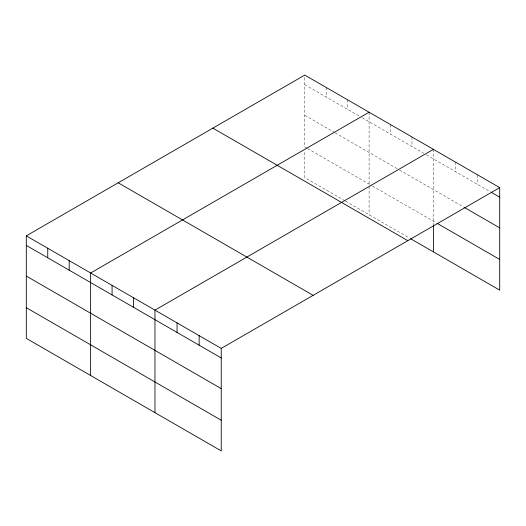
<?xml version="1.0" encoding="UTF-8"?>
<svg xmlns="http://www.w3.org/2000/svg" width="526" height="526" viewBox="0 0 526 526"><rect width="100%" height="100%" fill="white"/><g stroke="black" fill="none" stroke-linecap="round" stroke-linejoin="round"><path stroke-width="0.39" stroke-dasharray="2.63 1.97" d="M304.764 84.64L359.409 116.187M362.177 117.785L423.739 153.329M426.507 154.927L490.725 192.003M304.764 115.312L334.51 132.486M335.2 132.887L398.833 169.628M399.53 170.03L463.8 207.132M306.836 148.122L304.764 146.925L304.764 75.087M307.532 148.523L371.856 185.658M372.553 186.059L436.185 222.8M344.885 200.761L304.764 177.604L304.764 150.962M345.575 201.162L409.208 237.903M477.608 174.875L477.608 184.429M455.516 162.12L455.516 171.673M433.424 149.364L433.424 225.24M411.976 136.984L411.976 146.537M390.535 124.603L390.535 134.156M369.094 112.222L369.094 185.678M369.094 186.487L369.094 214.739M347.647 99.841L347.647 109.395M326.205 87.467L326.205 97.014"/><path stroke-width="0.79" d="M26.3 235.852L221.236 348.396L221.236 450.913L26.3 338.369L26.3 235.852L304.764 75.087L499.7 187.631L499.7 290.148L410.596 238.705M369.094 112.222L90.63 272.994L90.63 375.511M433.424 149.364L154.96 310.136L154.96 412.654M221.236 348.396L499.7 187.631M491.415 192.398L499.7 197.184M464.491 207.533L499.7 227.863M436.876 223.195L499.7 259.469M212.872 128.14L407.808 240.684M118.192 182.798L313.128 295.342M26.3 245.405L221.236 357.95M26.3 276.084L221.236 388.629M26.3 307.69L221.236 420.241M433.424 225.24L433.424 251.882M199.144 335.641L199.144 345.194M177.052 322.892L177.052 332.439M133.519 297.755L133.519 307.309M112.071 285.375L112.071 294.928M69.189 260.613L69.189 270.167M47.741 248.233L47.741 257.786"/></g></svg>
